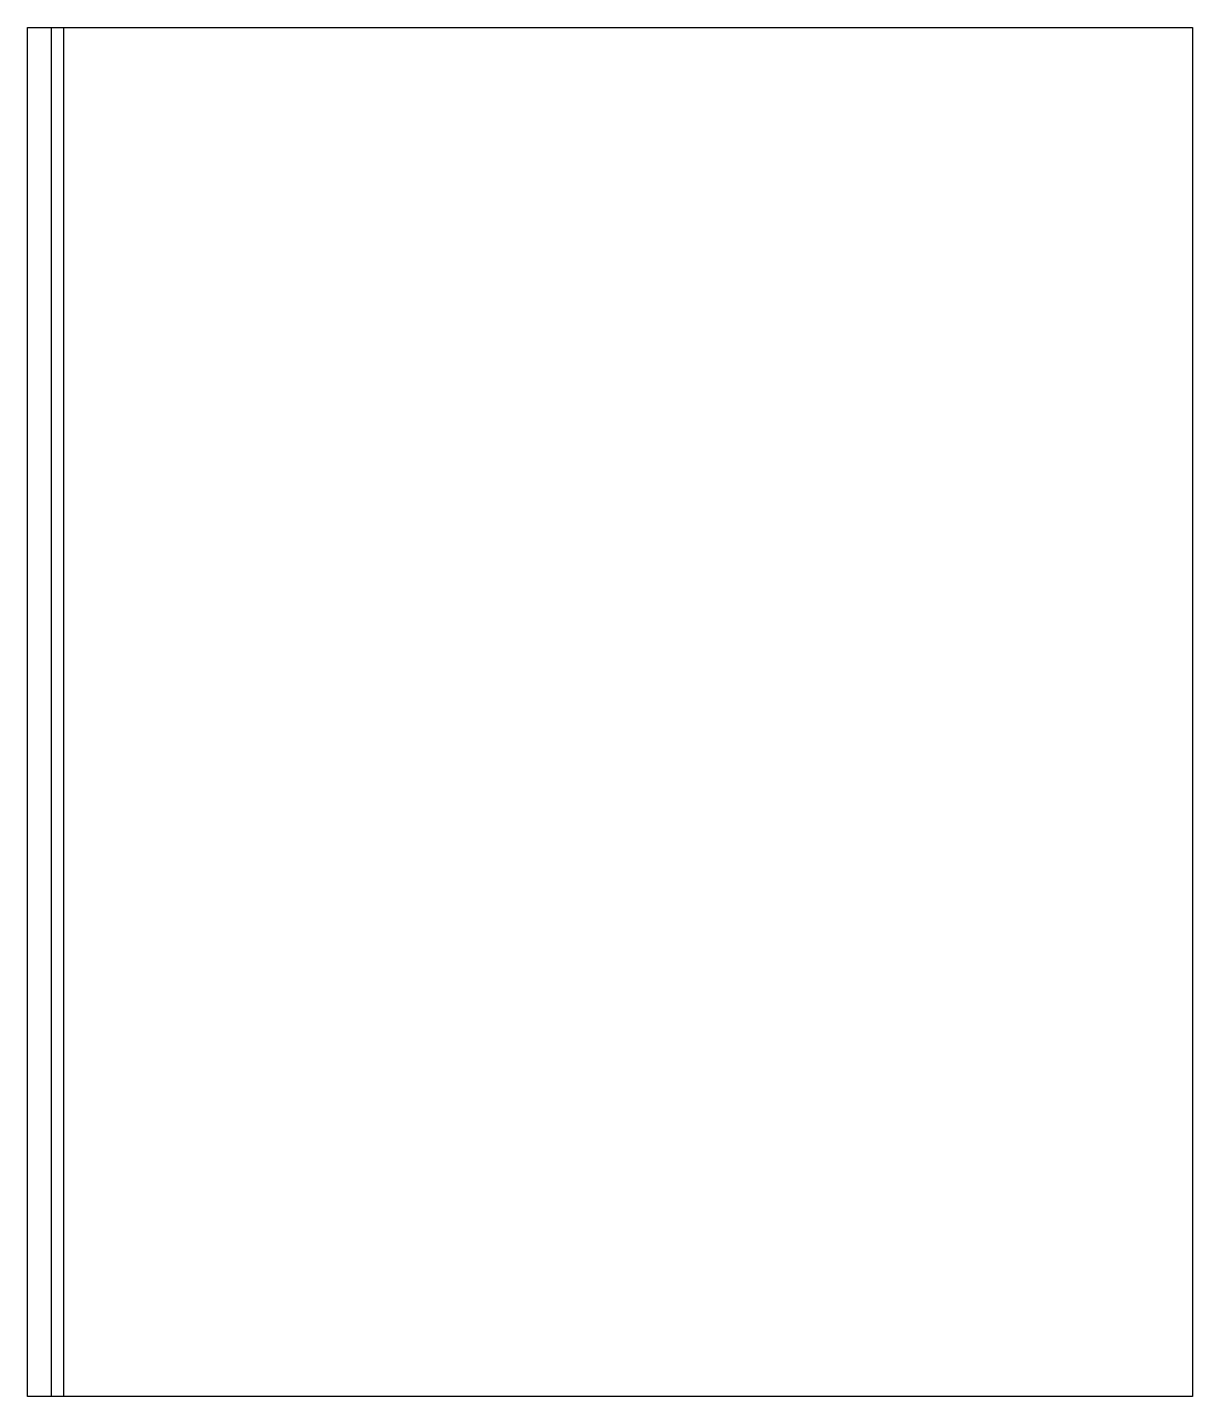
# Model space of a CAD drawing. Header units: millimetres. Extents: x 0 to 485, y -570 to 0.
import ezdxf

# ---------------------------------------------------------------- set-up
doc = ezdxf.new("R2010")
doc.units = ezdxf.units.MM
doc.layers.get('0').update_dxf_attribs({"linetype": 'CONTINUOUS'})

msp = doc.modelspace()

# ---------------------------------------------------------------- linework, layer by layer
for points in [[(0, -570), (0, 0), (485, 0), (485, -570)], [(10, 0), (15, 0), (15, -570), (10, -570)]]:
    msp.add_lwpolyline(points, close=True)

doc.saveas('drawing.dxf')
